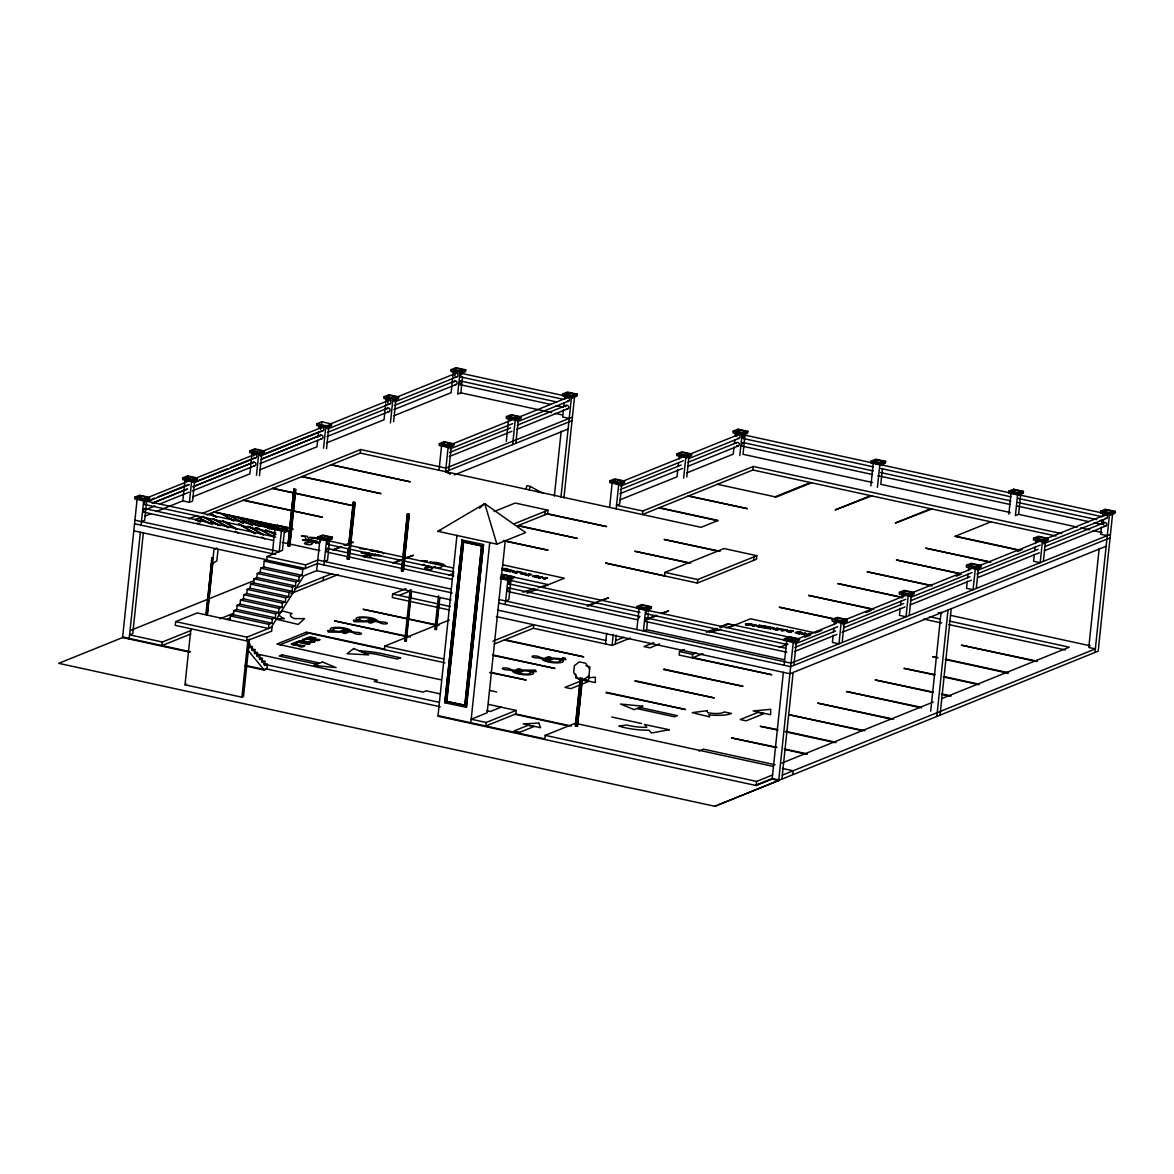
<?xml version="1.0" encoding="UTF-8"?>
<svg xmlns="http://www.w3.org/2000/svg" width="1174" height="1174" viewBox="0 0 1174 1174"><rect width="100%" height="100%" fill="white"/><g stroke="black" fill="none" stroke-linecap="round" stroke-linejoin="round"><path stroke-width="1.5" d="M134.893 497.145L134.716 498.921L144.549 501.063L149.347 499.126L149.524 497.365L139.691 495.223L134.893 497.145L144.74 499.302L149.524 497.365M784.115 665.262L786.712 640.476L793.272 641.914L778.714 780.534L714.834 806.289L58.7 663.339L122.58 637.57L137.153 498.95M129.14 639.008L140.366 532.233M141.1 525.16L143.903 498.612L147.088 497.321L140.528 495.898L137.329 497.189L143.903 498.612M144.549 501.063L144.74 499.302M143.36 532.747L132.765 633.593L129.58 634.87L162.379 642.017L191.215 630.394M146.911 499.097L144.666 520.331L141.482 521.623M162.379 642.017L162.012 645.568L190.848 633.931M182.806 477.833L182.616 479.608L192.463 481.751L197.247 479.814L197.437 478.038L187.591 475.896L182.806 477.833L192.653 479.975L197.437 478.038M182.821 500.872L185.052 479.638L191.626 481.061L189.396 502.296L182.821 500.872L156.333 511.556M187.414 477.671L187.591 475.896M175.645 621.618L175.264 625.36L246.584 640.901L271.649 631.157L272.089 627.033L246.966 637.159L175.645 621.618L197.203 612.931L268.523 628.472L268.963 624.348L271.898 623.159L272.324 619.036L275.259 617.847L275.685 613.723L278.62 612.534L279.045 608.411L281.98 607.237L282.406 603.098L285.341 601.924L285.766 597.786L288.701 596.612L289.127 592.488L292.062 591.3L292.502 587.176L295.422 585.987L295.863 581.864L298.783 580.69L299.223 576.551L302.144 575.377L302.775 569.478L317.406 563.579L452.21 592.943M192.463 481.751L192.653 479.975M194.811 479.784L192.58 501.019L189.396 502.296M249.548 639.023L243.502 696.549L241.903 697.195L185.008 684.794L190.863 629.073M211.775 557.767L212.611 558.032L206.536 614.706L211.775 557.767L213.419 557.709M205.832 614.398L211.834 561.143M206.257 614.222L207.328 614.384L213.932 549.711L216.75 548.009M212.861 563.021L207.328 614.384M218.026 549.623L216.838 560.967L212.787 563.168M229.987 620.077L230.412 615.939L233.347 614.765L271.898 623.159M249.886 450.787L249.695 452.548L259.542 454.705L264.326 452.768L264.517 450.992L254.67 448.85L249.886 450.787L259.718 452.929L264.517 450.992M233.347 614.765L233.773 610.627L236.708 609.453L275.259 617.847M236.708 609.453L237.133 605.329L240.068 604.14L278.62 612.534M240.068 604.14L240.509 600.017L243.429 598.828L281.98 607.237M243.429 598.828L243.869 594.704L246.789 593.53L285.341 601.924M256.46 475.25L258.691 454.015L252.131 452.592L249.901 473.826L192.741 496.866M259.542 454.705L259.718 452.929M246.789 593.53L247.23 589.392L250.15 588.218L288.701 596.612M259.469 475.734L261.89 452.724M250.15 588.218L250.59 584.08L253.511 582.906L292.062 591.3M246.584 640.901L246.966 637.159M253.511 582.906L253.951 578.782L256.871 577.593L295.422 585.987M241.903 697.195L247.949 639.669M249.93 643.66L249.504 647.784L252.425 646.61L251.999 650.734L254.919 649.56L254.479 653.683L257.414 652.509L256.974 656.633L259.909 655.459L259.469 659.583L262.404 658.394L261.963 662.532L264.898 661.344L264.458 665.482L267.393 664.293L266.894 669.019L264.238 670.09L245.278 665.952M256.871 577.593L257.311 573.47L260.232 572.281L298.783 580.69M260.232 572.281L260.672 568.157L263.607 566.969L302.144 575.377M263.607 566.969L264.223 561.069L266.762 560.057L305.313 568.451L305.68 564.914L317.772 560.027L450.801 589.01M266.762 560.057L267.144 556.505L282.42 550.342L284.475 530.883M272.676 527.17L272.5 528.946L282.332 531.088L287.131 529.151L287.322 527.39L277.475 525.233L272.676 527.17L282.523 529.313L287.322 527.39M272.339 553.746L274.936 528.975L281.466 530.399L279.236 551.633L134.922 520.185M277.284 527.009L277.475 525.233M264.238 670.09L247.831 650.029M282.332 531.088L282.523 529.313M287.968 545.969L293.882 489.03L287.923 545.661L288.863 546.159L289.846 546.086L295.789 489.455L293.926 489.338M288.378 543.958L294.146 489.103M288.863 546.159L294.806 489.529M289.582 546.027L295.54 489.397M316.951 423.741L316.775 425.502L326.607 427.644L331.406 425.722L331.582 423.946L321.749 421.804L316.951 423.741L326.798 425.883L331.582 423.946M317.655 440.338L316.98 446.78L259.821 469.82M317.993 437.124L318.433 432.913M318.902 428.495L319.211 425.546L325.77 426.969L323.54 448.204M321.559 423.579L321.749 421.804M326.607 427.644L326.798 425.883M326.548 448.688L328.955 425.678M317.758 536.988L317.567 538.763L327.414 540.906L332.198 538.969L332.389 537.208L322.542 535.065L317.758 536.988L327.605 539.13L332.389 537.208M271.179 627.4L303.831 575.818L316.657 570.652L320.003 538.793L326.577 540.231M323.965 565.002L326.754 538.455L329.953 537.164L323.393 535.74L320.194 537.032L326.754 538.455M323.173 580.572L323.54 577.036M327.414 540.906L327.605 539.13M329.762 538.939L327.531 560.174L324.347 561.466M348.399 548.097L347.284 558.721L348.223 559.22L349.192 559.132L355.15 502.516L353.242 502.09L348.766 544.56M347.328 559.015L348.678 548.155M348.825 544.868L353.506 502.149M348.223 559.22L354.166 502.589M348.942 559.088L354.9 502.457M206.962 514.902L360.271 453.076L360.653 449.539L445.944 468.132L572.413 417.122M384.03 396.695L383.839 398.456L393.686 400.598L398.47 398.676L398.661 396.9L388.814 394.757L384.03 396.695L393.862 398.837L398.661 396.9M385.718 403.797L384.045 419.734L326.886 442.774M385.908 402.036L386.275 398.5L389.563 399.204M388.638 396.533L388.814 394.757M390.428 422.933L392.835 399.923M393.686 400.598L393.862 398.837M393.613 421.642L396.034 398.632M449.304 620.048L384.749 646.082L384.382 649.618L385.189 649.295L306.443 632.14L276.903 644.056L441.233 679.863M405.837 588.688L392.659 594L392.292 597.537L449.554 610.01M407.672 513.874L409.315 514.227L403.372 570.857L402.388 570.931L401.493 570.74L407.407 513.816L403.401 554.568M401.493 570.74L402.843 559.881M402.388 570.931L408.332 514.3M403.108 570.799L409.066 514.168M410.181 589.7L404.663 641.077L406.292 641.004L411.502 591.461M406.292 641.004L405.47 640.755L408.376 614.163M408.625 610.671L410.797 591.153M405.866 641.18L411.252 589.862M439.369 443.655L439.179 445.43L449.011 447.573L453.81 445.636L454 443.875L444.154 441.732L439.369 443.655L449.202 445.797L454 443.875M439.017 470.231L441.615 445.46L448.174 446.898L445.577 471.669L449.862 474.002M451.095 369.649L450.919 371.41L460.751 373.552L465.55 371.63L465.74 369.854L455.894 367.711L451.095 369.649L460.942 371.791L465.74 369.854M443.963 443.493L444.154 441.732M455.703 369.487L455.894 367.711M449.011 447.573L449.202 445.797M448.762 470.378L451.374 445.606M459.914 372.877L457.684 394.112L460.883 392.82L551.619 412.602M460.751 373.552L460.942 371.791M438.518 595.776L434.85 629.44L436.493 629.381L439.839 597.522M436.493 629.381L435.657 629.117L438.944 598.989M460.883 392.82L462.556 376.898M436.068 629.558L439.414 597.698M456.979 535.227L437.961 716.213L756.173 785.538L772.14 779.096L778.714 780.534M444.799 702.786L462.174 539.864L444.799 702.786L466.386 707.32L483.497 544.516L461.91 539.981M446.546 701.436L463.569 541.889L481.766 545.866L465.007 705.295L446.546 701.436L465.007 705.295M446.81 701.333L463.569 541.889M464.743 705.398L481.501 545.969L463.29 542.006M470.759 723.36L489.778 542.373M506.434 416.609L506.243 418.384L516.09 420.527L520.889 418.59L521.065 416.829L511.233 414.671L506.434 416.609L516.281 418.751L521.065 416.829M506.273 441.424L508.694 418.414L511.967 419.133M511.042 416.447L511.233 414.671M512.642 444.623L515.254 419.852M516.09 420.527L516.281 418.751M501.181 575.627L503.837 574.556L513.684 576.698L513.493 578.474L508.709 580.411L500.506 578.621L500.682 576.845L504.673 575.245L511.248 576.669L508.048 577.96L501.489 576.522L505.202 541.141M515.738 713.953L516.105 710.417L486.168 722.48L485.787 726.031L515.738 713.953L571.21 726.031M505.627 600.956L508.826 599.679L511.057 578.444L507.858 579.721L501.298 578.298L487.166 712.779L471.2 719.222L486.168 722.48M515.841 443.332L518.438 418.56M503.646 576.331L503.837 574.556M505.26 604.507L507.858 579.721M508.709 580.411L508.885 578.635L513.684 576.698M544.707 514.887L545.074 511.35M494.342 643.998L533.348 628.266L533.73 624.729L492.948 641.165M518.306 525.541L577.359 538.411L517.778 525.747L547.583 513.728L547.964 510.191L515.151 503.044L494.078 511.541M562.639 393.95L562.463 395.711L572.296 397.854L577.094 395.932L577.27 394.156L567.438 392.013L562.639 393.95L572.486 396.093L577.27 394.156M554.363 496.03L561.172 431.21M563.403 409.902L562.669 416.99L569.229 418.414M563.784 406.365L564.151 402.829M564.518 399.292L564.899 395.755M560.923 497.453L571.459 397.179L566.543 396.108M572.296 397.854L572.486 396.093M563.916 497.967L574.644 395.887M575.157 723.272L545.22 735.35L544.839 738.886L438.019 715.612M575.7 674.067L575.7 677.912L588.482 680.26L589.876 666.949L586.002 665.673M580.323 678.176L575.304 725.943L577.226 726.075M582.509 678.352L577.491 726.134L575.568 726.002L580.602 677.941M576.214 722.23L576.962 715.157M577.52 709.844L578.268 702.771M578.635 699.234L579.384 692.161M579.941 686.849L580.499 681.536M576.287 725.87L577.212 717.021M577.96 709.947L579.633 694.025M580.382 686.937L580.748 683.4M576.507 726.207L581.526 678.425M582.201 678.293L577.226 726.368L581.966 678.528M609.952 480.826L609.776 482.602L619.608 484.745L624.407 482.808L624.583 481.032L614.75 478.889L609.952 480.826L619.799 482.969L624.583 481.032M609.599 507.403L612.212 482.631M616.159 508.841L618.771 484.055L613.855 482.984M619.608 484.745L619.799 482.969M621.971 482.778L619.725 504.013L616.541 505.29L642.78 511.013L753.282 466.46L1061.663 533.642M605.535 643.998L606.65 633.256M533.348 628.266L612.094 645.421L613.239 634.474M615.279 644.13L616.218 635.193M642.78 511.013L642.413 514.55L752.916 469.996L1056.013 536.034M636.836 606.518L636.646 608.279L646.492 610.421L651.277 608.499L651.467 606.723L641.62 604.581L636.836 606.518L646.669 608.66L651.467 606.723M636.851 629.558L639.082 608.323M646.492 610.421L646.669 608.66M640.725 608.675L645.641 609.746L643.411 630.981L646.61 629.69L647.373 622.44M647.755 618.801L648.327 613.356M648.518 611.537L648.84 608.455M677.031 453.78L676.84 455.556L686.687 457.699L691.471 455.761L691.662 453.986L681.815 451.843L677.031 453.78L686.878 455.923L691.662 453.986M664.939 572.384L664.557 575.92L605.52 563.05L697.371 583.067L756.452 559.235L756.834 555.698L724.02 548.552L664.939 572.384L697.738 579.53L756.834 555.698M677.794 469.747L677.046 476.82L619.901 499.86M678.161 466.195L678.543 462.659M678.91 459.122L679.276 455.585L685.836 457.009L683.606 478.244M686.687 457.699L686.878 455.923M686.805 476.967L689.035 455.732M684.545 649.486L679.497 651.526L679.13 655.063L771.788 674.757L693.042 657.601M697.371 583.067L697.738 579.53M696.006 653.023L692.616 654.388L692.249 657.924L702.903 653.625M733.236 431.107L733.046 432.883L742.893 435.026L747.677 433.103L747.867 431.328L738.02 429.185L733.236 431.107L743.083 433.265L747.867 431.328M733.999 447.074L733.251 454.147L686.863 472.858M734.366 443.537L734.748 440.001M735.115 436.464L735.482 432.913L742.056 434.351L739.811 455.585M737.844 430.946L738.02 429.185M742.893 435.026L743.083 433.265M745.241 433.059L743.01 454.294L872.458 482.499M714.834 806.289L1098.174 651.144L1112.673 513.111M752.916 469.996L753.282 466.46M753.576 560.409L753.943 556.858M756.173 785.538L756.614 781.414L772.58 774.972M784.467 638.671L784.276 640.446L794.123 642.589L798.907 640.666L799.098 638.891L789.251 636.748L784.467 638.671L794.299 640.828L799.098 638.891M772.14 779.096L783.366 672.335M789.06 638.509L789.251 636.748M794.123 642.589L794.299 640.828M781.957 778.656L793.125 672.482M793.873 665.394L796.28 642.398M792.744 774.312L793.11 770.76L782.383 768.427M832.366 619.358L832.19 621.134L842.022 623.277L846.821 621.339L847.012 619.564L837.165 617.421L832.366 619.358L842.213 621.501L847.012 619.564M833.144 635.325L832.395 642.398L838.955 643.822L841.186 622.587M833.511 631.788L833.878 628.237M834.259 624.7L834.626 621.163M842.022 623.277L842.213 621.501M842.154 642.545L844.385 621.31M845.368 619.212L845.177 620.987L846.821 621.339M871.02 461.133L870.844 462.908L880.676 465.051L885.475 463.114L885.651 461.353L875.819 459.21L871.02 461.133L880.867 463.275L885.651 461.353M870.859 485.948L873.28 462.938M877.418 487.371L879.84 464.376M880.676 465.051L880.867 463.275M882.466 468.397L880.794 484.319L1010.256 512.524M899.445 592.312L899.255 594.088L909.102 596.231L913.886 594.293L914.076 592.518L904.229 590.375L899.445 592.312L909.292 594.455L914.076 592.518M900.209 608.279L899.46 615.352L906.034 616.776L908.265 595.541L903.334 594.47M900.575 604.727L900.957 601.191M901.324 597.654L901.705 594.117M909.102 596.231L909.292 594.455M909.219 615.499L911.45 594.264M930.689 711.151L941.093 612.182M936.867 716.184L948.034 610.01M940.066 714.893L951.219 608.719M966.525 565.266L966.334 567.027L976.181 569.185L980.965 567.247L981.156 565.472L971.309 563.329L966.525 565.266L976.357 567.409L981.156 565.472M967.288 581.233L966.54 588.306L973.099 589.73L975.521 566.734L978.72 565.442L972.145 564.004L968.961 565.296L975.521 566.734M967.655 577.681L968.022 574.145M968.403 570.608L968.77 567.071M976.181 569.185L976.357 567.409M976.298 588.453L978.529 567.203M1008.804 491.158L1008.627 492.919L1018.46 495.076L1023.258 493.139L1023.449 491.363L1013.602 489.22L1008.804 491.158L1018.65 493.3L1023.449 491.363M1008.833 514.197L1011.063 492.963L1017.623 494.386M1013.411 490.996L1013.602 489.22M1017.814 492.625L1011.254 491.187L1014.439 489.91L1020.998 491.334L1017.814 492.625L1015.393 515.621L1018.592 514.344L1077.233 527.111M1018.46 495.076L1018.65 493.3M1018.592 514.344L1020.822 493.109M1033.59 538.22L1033.414 539.981L1043.246 542.124L1048.044 540.201L1048.221 538.426L1038.388 536.283L1033.59 538.22L1043.437 540.363L1048.221 538.426M1034.353 554.172L1033.619 561.26L1040.179 562.684L1042.6 539.688L1045.785 538.396L1039.225 536.958L1036.026 538.25L1042.6 539.688M1034.734 550.635L1035.101 547.099M1035.468 543.562L1035.85 540.025L1042.409 541.449M1043.246 542.124L1043.437 540.363M1043.363 561.392L1045.608 540.157M1100.669 511.174L1100.478 512.935L1110.325 515.078L1115.109 513.155L1115.3 511.38L1105.453 509.237L1100.669 511.174L1110.516 513.317L1115.3 511.38M1099.187 548.434L1088.782 647.461L1095.342 648.899L782.339 775.119M1101.432 527.126L1100.684 534.214L1107.243 535.638M1101.799 523.589L1102.181 520.053M1102.547 516.516L1102.914 512.979L1109.474 514.403M1094.975 652.436L1109.665 512.642L1112.864 511.35L1106.304 509.912L1103.105 511.204L1109.665 512.642M1110.325 515.078L1110.516 513.317M521.212 572.897L522.298 572.501L516.883 571.312M525.952 489.176L526.891 485.654L530.178 486.374L542.902 493.285M529.225 489.896L530.178 486.374M479.55 508.21L484.73 503.617L525.644 532.57L496.896 544.164L437.843 531.294L484.73 503.617L496.896 544.164M193.681 486.638L253.643 462.204A1.834 1.614 68 0 1 255.947 464.038A1.834 1.614 68 0 1 253.687 465.535M583.889 679.57L588.834 675.754M745.446 623.878L749.716 623.643L751.609 624.612L745.475 624.773L752.05 625.228A3.889 0.939 6 0 0 752.681 624.979L752.827 624.685A3.683 0.895 6 0 0 752.108 624.142L745.622 623.849M752.226 625.815L754.677 626.226M758.991 625.155L761.427 625.566M759.813 627.136L758.697 626.711L761.134 625.566M761.941 625.654L768.442 626.74L769.674 627.885L764.025 627.855L768.574 627.797L764.876 626.197M762.939 627.664L757.905 626.828L755.131 624.964L754.427 626.182M767.679 628.472L770.672 628.971M769.63 627.004L776.792 629.029M772.756 627.474L775.016 628.75L772.844 629.147L777.775 630.13M776.718 628.149L779.668 628.692M790.205 630.467L793.272 630.937M791.261 632.448L786.404 631.274L790.337 631.304L787.681 631.304L789.412 632.008L790.484 630.511M801.93 634.209L804.381 634.62M808.695 633.534L811.131 633.945M149.436 496.896L188.383 481.179M195.163 478.449L254.45 454.543M262.829 451.168L321.515 427.497M329.909 424.108L388.594 400.451M396.827 397.12L455.659 373.405M149.48 500.212L154.572 498.172M157.947 496.807L188.442 484.51M193.519 482.455L227.404 468.793M230.779 467.428L252.806 458.55M262.888 454.485L319.9 431.504M148.643 501.078L189.293 484.686M194.37 482.646L255.345 458.051A1.834 1.614 68 0 0 256.754 456.304A1.834 1.614 68 0 0 255.14 454.455A1.834 1.614 68 0 0 253.467 455.894M260.379 456.026L322.424 431.005A1.834 1.614 68 0 0 323.804 429.097A1.834 1.614 68 0 0 321.925 427.409A1.834 1.614 68 0 0 320.546 429.317M327.869 428.892L389.915 403.871M394.787 401.904L456.979 376.825M152.018 503.191L187.576 488.854M192.668 486.799L253.643 462.204M261.875 458.887L320.707 435.158A1.834 1.614 68 0 1 323.026 436.992A1.834 1.614 68 0 1 320.766 438.489M327.414 432.458L387.787 408.112M394.347 405.47L454.866 381.066M153.031 503.03L186.915 489.367M261.2 459.401L320.707 435.158L320.047 435.686A1.834 1.614 68 0 0 319.842 436.068M146.559 509.34L155.027 505.935M160.104 503.881L188.897 492.273M192.287 490.908L254.963 465.638M259.836 463.671L322.028 438.592M327.062 436.552L389.108 411.546M393.98 409.579L456.172 384.485M144.74 516.237L151.358 513.566M393.965 415.728L451.124 392.688L453.355 371.454L456.627 372.158M188.75 518.864L197.173 515.459M202.236 513.42L360.653 449.539M203.234 516.413L195.251 519.627L200.006 521.902M452.195 444.08L511.394 420.204M518.16 417.489L567.203 397.707M450.126 448.864L512.715 423.638M517.778 421.583L568.524 401.126M449.701 452.43L510.587 427.879M517.352 425.149L566.396 405.368M449.319 456.539L511.908 431.298M516.986 429.258L567.717 408.787M284.416 532.57L293.148 529.048L214.416 511.893M445.577 471.669L572.046 420.659M454.426 474.868L568.113 429.038M131.253 630.115L254.171 580.558M332.565 549.843L340.753 546.541M344.026 545.22L353.301 542.153L345.112 545.455M333.651 550.078L341.839 546.776M375.475 553.923L369.927 556.285A3.801 0.925 6 0 1 367.066 557.445M220.066 618.757L233.626 613.283M294.703 588.658L331.963 573.646M437.843 531.294L441.233 529.929M226.479 619.564L229.869 618.199M290.947 593.574L338.317 574.468M392.703 562.948L400.892 559.646M404.164 558.325L413.439 555.258L393.804 563.182M513.669 524.015L547.964 510.191M622.792 481.252L681.991 457.376M690.444 453.971L737.8 434.879M423.887 564.371L422.669 564.855L431.24 566.734L428.084 567.526A3.801 0.925 6 0 0 424.694 568.333A3.801 0.925 6 0 0 429.904 569.478A3.801 0.925 6 0 0 431.489 568.275L435.598 566.47M620.723 486.036L683.297 460.795M688.375 458.755L739.121 438.298M483.497 544.516L466.386 707.32M620.298 489.602L681.184 465.051M687.949 462.321L736.993 442.539M619.916 493.711L682.505 468.47M687.568 466.43L738.314 445.959M399.219 595.423L410.827 590.742M280.19 644.775L308.923 633.182M185.008 684.794L186.593 684.149M503.118 568.377L501.782 568.363M503.294 570.256L506.038 569.008M506.258 569.052L508.885 570.623L504.35 570.432L506.566 570.96M507.535 571.18L510.206 571.753M510.499 569.977L516.355 572.09M266.953 668.432L264.311 669.488L245.337 665.365M513.17 570.564L514.726 571.767L512.29 572.002L516.589 573.103M500.506 578.621L501.298 578.298M528.975 573.954L531.661 574.541M528.608 575.774L524.514 574.512L528.447 574.732M538.191 577.799L540.289 578.312M545.455 577.549L547.627 578.019M527.111 593.237L536.929 589.289M541.83 587.308L564.356 578.224L502.736 564.797M775.031 496.822L810.471 482.529M811.572 482.778L776.131 497.072L717.475 484.29M587.792 605.446L608.528 597.771L601.983 600.413M587.249 606.342L597.067 602.394M870.624 495.633L835.184 509.927L871.71 495.883M647.945 618.551L656.119 615.249M661.035 613.268L668.666 610.876L662.121 613.518M647.402 619.446L657.22 615.499M930.762 508.738L895.322 523.032L931.863 508.988M562.595 657.968L565.266 658.159L565.956 659.685L553.805 658.834L549.887 660.404L537.927 657.88A3.801 0.925 6 0 1 532.365 656.941A3.801 0.925 6 0 1 534.904 655.914A3.801 0.925 6 0 1 539.585 657.205L544.134 658.423L548.302 656.75L550.797 657.293L546.629 658.966L548.654 659.406L552.044 658.042L562.977 658.819L562.83 657.983M615.66 640.593L624.069 637.203M612.094 645.421L630.438 638.025M653.727 642.648L643.998 646.581L649.882 647.857L659.612 643.939M501.137 707.144L490.365 711.503L486.902 710.74M706.454 632.316L716.272 628.354M719.545 627.033L727.719 623.732L799.655 639.404M709.184 631.891L717.358 628.589M720.631 627.283L728.819 623.981M729.641 627.209L750.524 618.786L815.622 632.977M990.915 521.843L954.932 536.357L1018.284 550.151M797.322 639.096L836.446 623.306M844.957 619.887L904.494 595.878M913.005 592.444L970.839 569.126M979.351 565.692L1038.887 541.684M1047.399 538.25L1105.233 514.931M779.316 647.505L787.813 644.071M804.821 637.218L809.928 635.163M816.737 632.419L821.829 630.35M866.06 612.52L871.167 610.465M956.208 576.17L961.315 574.115L896.378 559.969L960.259 573.558M1017.447 551.472L1022.539 549.417M795.238 643.88L837.766 626.74M842.873 624.671L905.814 599.298M910.921 597.243L972.16 572.545M977.267 570.491L1040.208 545.103M1043.613 543.738L1106.554 518.35M794.813 647.446L835.639 630.981M844.15 627.547L903.686 603.539M910.496 600.794L970.032 576.786M976.841 574.042L1038.08 549.344M1044.889 546.6L1104.426 522.591M794.431 651.555L836.959 634.4M842.066 632.346L905.007 606.958M910.114 604.904L971.353 580.205M978.162 577.461L1039.401 552.778M1044.508 550.709L1105.747 526.025M1110.443 534.346L791.041 663.149L499.067 599.532M1110.076 537.897L790.674 666.685L498.701 603.069M1106.128 546.262L789.926 673.759L498.011 610.157M698.912 751.008L703.505 749.159L775.089 764.758M781.928 763.056L933.257 702.023M941.753 698.603L1069.279 647.182L949.223 621.031M756.232 784.951L772.213 778.509L778.773 779.947M501.797 569.728C504.673 567.644 508.283 568.333 509.942 570.755M448.6 575.128L453.722 573.631M522.782 592.166L534.728 588.658M538.147 587.66L548.39 584.667L501.049 574.35M710.652 632.228L720.895 629.22M726.016 627.723L734.557 625.228M581.365 678.455L577.872 678.777L595.365 682.593L595.335 677.163L588.35 677.809M276.051 618.742L284.431 618.698A27.266 6.589 6 0 1 279.368 613.195M306.209 638.949L302.569 639.346L302.188 640.446A6.384 1.541 6 0 0 304.521 641.488C308.63 643.572 322.322 642.061 310.039 639.302A6.384 1.541 6 0 0 306.282 638.935M509.898 570.769L506.508 570.902M360.022 548.625L366.009 549.05M427.571 561.025L421.569 560.614L425.208 561.524M779.404 628.648L777.511 630.086M792.949 630.937L791.056 632.36M752.475 625.859L755.205 624.48L758.404 626.52L759.182 625.228M802.18 634.239L804.909 632.874L808.108 634.899L808.886 633.622M764.641 626.153L762.733 627.591M772.375 627.459L770.467 628.897M760.238 627.165L762.131 625.727M810.838 633.945L808.402 635.105L809.576 635.486M767.972 628.472L769.865 627.033M519.246 571.885L516.355 573.044M531.338 574.526L528.461 575.686M538.411 577.857L542.094 576.786L543.929 578.709L545.587 577.623M809.517 635.53L804.836 633.358L804.131 634.576M547.333 578.004L544.09 578.899L545.015 579.296L541.684 577.197L540.157 578.224M512.95 570.52L510.059 571.679M776.704 629.088L773.886 629.103L775.867 629.719L776.939 628.237M507.828 571.195L510.719 570.021M1019.971 492.42L1023.258 493.139M874.909 463.304L878.196 464.009M461.587 373.391L564.797 395.873M743.729 434.864L872.355 462.894M881.278 464.831L1009.904 492.86M1018.841 494.797L1101.021 512.715M460.81 376.971L562.243 399.072M742.951 438.445L873.368 466.856M880.515 468.411L1010.917 496.837M1018.063 498.392L1102.034 516.677M460.78 381.051L556.872 401.992M742.922 442.525L873.324 470.95M880.471 472.506L1010.887 500.916M1018.034 502.472L1096.648 519.598M1100.214 520.375L1103.78 521.153M460.017 384.646L550.753 404.414M556.094 405.573L563.212 407.129M742.144 446.12L872.561 474.531M877.917 475.69L1010.124 504.497M1017.256 506.053L1088.724 521.623M1094.08 522.797L1101.227 524.352M555.185 413.365L562.302 414.921M1080.784 527.889L1089.663 529.826M1093.214 530.604L1102.107 532.541M955.475 536.136L1018.812 549.946M688.331 495.795L747.383 508.665L688.184 496.088M989.535 561.744L925.655 548.155L990.753 562.346M972.057 567.79L975.33 568.495M322.424 431.005L321.573 430.829A1.834 1.614 68 0 1 321.192 430.564M659.054 507.594L718.106 520.464L701.069 527.331L360.271 453.076M658.908 507.902L717.563 520.684M930.982 585.356L867.102 571.767L932.2 585.958M331.523 464.669L410.269 481.824L330.995 464.889M547.583 513.728L606.635 526.598L547.055 513.948M720.073 551.31L664.073 539.438L717.754 551.134M901.705 597.17L837.825 583.581L902.923 597.771M255.345 458.051L254.494 457.875A1.834 1.614 68 0 1 254.127 457.611M938.261 612.681L941.841 613.459M950.779 615.411L1090.191 645.788M302.246 476.483L380.992 493.638L301.718 476.688M690.796 563.124L634.796 551.252L688.478 562.948M929.514 616.732L940.271 619.08M923.777 619.094L941.695 622.998M948.856 624.568L1065.317 649.941M872.414 608.968L808.548 595.394L873.647 609.57M272.97 488.281L351.716 505.436L272.441 488.501M503.338 540.466L548.082 550.21L504.6 541.067M1037.376 661.211L961.418 645.157L1036.583 661.534M836.108 619.241L779.272 607.193L835.565 619.461M836.27 621.516L839.542 622.235M243.693 500.095L322.424 517.25L243.165 500.3M937.057 657.205L932.67 656.75L938.041 657.924M945.995 659.157L1008.627 672.805M945.202 659.48L1007.835 673.128M523.633 573.426L520.992 573.719C532.57 571.356 520.654 576.933 519.744 571.987M213.888 512.113L279.5 526.407M282.773 527.126L292.62 529.269M500.682 576.845L508.885 578.635M140.425 499.669L143.712 500.388M145.385 500.902L273.058 528.711M328.25 540.744L452.915 567.908M509.531 580.235L638.994 608.44M647.314 610.26L784.819 640.212M935.15 674.639L903.936 668.344L934.343 674.962M944.101 676.591L978.089 684.002M943.294 676.914L979.087 684.721M364.923 552.352L371.879 553.864L361.108 552.881L369.678 554.744L366.537 555.551A3.801 0.925 6 0 0 363.089 555.962A3.801 0.925 6 0 0 365.143 557.166M144.607 504.482L275.831 533.069M327.473 544.325L453.927 571.87M508.768 583.83L639.991 612.417M646.551 613.841L787.622 644.585M144.578 508.562L275.802 537.164M327.443 548.405L453.898 575.964M508.724 587.91L639.947 616.497M646.522 617.935L785.802 648.268M143.8 512.158L273.307 540.422M282.259 542.373L319.9 550.577M328.867 552.528L452.357 579.442M508.841 591.74L637.599 619.799M645.744 621.516L786.815 652.245M646.61 629.69L784.1 659.656M933.242 692.088L875.188 679.937L932.449 692.411M942.194 694.039L951.145 695.977M941.387 694.362L950.338 696.299M134.54 523.736L275.597 554.466M267.144 556.505L305.68 564.914M133.807 530.809L267.378 559.91M316.657 570.652L451.036 599.929M679.497 651.526L692.616 654.388M264.223 561.069L302.775 569.478M920.607 707.188L846.439 691.515L921.59 707.893M392.659 594L450.273 606.547M496.323 616.585L605.901 640.461M260.672 568.157L299.223 576.551M257.311 573.47L295.863 581.864M253.951 578.782L292.502 587.176M893.649 719.163L817.691 703.109L891.051 719.104M250.59 584.08L289.127 592.488M439.091 625.331L363.148 609.291L436.508 625.272M505.011 639.698L583.742 656.853L504.204 640.021M247.23 589.392L285.766 597.786M243.869 594.704L282.406 603.098M864.9 730.756L788.943 714.702L862.318 730.698M410.357 636.924L334.399 620.87L407.76 636.866M492.361 654.798L554.994 668.446L493.359 655.518M240.509 600.017L279.045 608.411M237.133 605.329L275.685 613.723M233.773 610.627L272.324 619.036M777.1 729.48L760.194 726.295L778.098 730.199M786.052 731.431L836.152 742.35M785.245 731.754L835.36 742.672M384.749 646.082L443.523 658.893M490.468 672.232L526.245 680.039L489.661 672.555M230.412 615.939L268.963 624.348M305.651 632.463L444.931 662.811M776.983 747.31L731.461 737.888L776.19 747.633M784.144 748.88L807.404 753.943M785.142 749.584L806.611 754.266M489.543 690.385L496.705 691.956M611.771 717.021L641.532 723.507M248.976 645.861L252.425 646.61M251.471 648.811L254.919 649.56M253.966 651.746L257.414 652.509M256.226 653.786L377.353 680.186L374.168 681.463L422.992 692.102L426.191 690.826L440.47 693.937M488.648 704.429L516.105 710.417M576.948 723.668L773.431 766.475M256.46 654.696L259.909 655.459M258.955 657.645L262.404 658.394M514.931 714.276L568.612 725.972M261.45 660.595L264.898 661.344M263.945 663.545L267.393 664.293M263.871 664.132L438.856 702.257M122.639 636.983L190.379 651.746M122.58 637.57L189.645 652.186M266.894 669.019L440.221 706.777M545.22 735.35L756.614 781.414M516.208 572.149L513.302 572.09L514.946 572.663L517.044 571.4M276.081 619.168L298.211 624.436L304.55 618.581L294.498 618.639A19.635 4.755 6 0 1 291.959 613.547L283.095 611.096A27.266 6.589 6 0 0 279.911 612.608M528.329 574.776L525.629 574.893L529.136 574.042M268.567 524.03L275.259 526.304M285.326 529.723L288.672 530.853M267.467 523.795L276.081 526.818M284.695 529.856L288.144 531.074M260.907 522.357L273.733 527.698M259.821 522.122L272.94 527.698M197.085 523.09L200.446 524.558M253.246 520.698L271.355 529.21M252.161 520.449L269.594 528.784M195.779 519.407L200.637 521.755M245.601 519.025L259.953 526.378M269.521 531.279L275.905 534.552M244.5 518.791L259.116 526.348M265.603 529.709L275.332 534.742M198.978 518.13L208.723 523.164M199.507 517.91L212.098 524.485M536.445 490.849L539.614 492.566M447.206 472.021L450.39 473.753M237.94 517.352L250.4 524.147M256.636 527.537L273.762 536.87L255.829 527.537M236.855 517.118L252.674 525.805M202.706 516.619L218.525 525.306M204.775 517.264L220.169 525.761M230.295 515.694L243.003 522.944M249.372 526.583L263.68 534.742M229.194 515.445L243.15 523.457M247.802 526.128L263.314 535.021M212.641 518.673L228.138 527.581M213.257 518.526L228.974 527.61M235.27 531.235L238.41 533.055M222.634 514.021L233.553 520.478M239.79 524.176L255.389 533.407M261.641 537.105L264.752 538.954M221.534 513.786L233.743 521.036M238.322 523.765L255.11 533.744M210.161 513.61L216.265 517.25M222.37 520.874L236.091 529.034M210.689 513.405L216.867 517.088M223.045 520.786L236.957 529.092M589.539 668.989L585.606 663.222L579.325 661.857L574.38 665.687L573.675 672.453L577.608 678.205M453.986 381.976A1.834 1.614 68 0 1 455.982 381.095A1.834 1.614 68 0 1 457.141 383.296A1.834 1.614 68 0 1 455.336 384.544M454.69 375.225A1.834 1.614 68 0 1 456.657 373.376A1.834 1.614 68 0 1 457.728 376.179A1.834 1.614 68 0 1 455.028 376.106M386.906 409.022A1.834 1.614 68 0 1 389.049 408.214A1.834 1.614 68 0 1 389.988 410.636A1.834 1.614 68 0 1 387.846 411.443M387.625 402.271A1.834 1.614 68 0 1 389.577 400.422A1.834 1.614 68 0 1 390.663 403.225A1.834 1.614 68 0 1 387.963 403.152M252.762 463.114A1.834 1.614 68 0 1 252.968 462.732M508.577 591.065A1.834 0.734 -77.7 0 1 507.535 590.742A1.834 0.734 -77.7 0 1 508.239 588.145A1.834 0.734 -77.7 0 1 509.164 588.937M509.575 583.052A1.834 0.734 -77.7 0 1 508.357 583.199A1.834 0.734 -77.7 0 1 509.12 580.411A1.834 0.734 -77.7 0 1 509.942 581.717M145.018 504.321A1.834 0.734 -77.7 0 1 144.182 503.455A1.834 0.734 -77.7 0 1 144.974 501.063A1.834 0.734 -77.7 0 1 145.811 501.929M144.622 511.38A1.834 0.734 -77.7 0 1 143.463 511.747A1.834 0.734 -77.7 0 1 143.888 509.09A1.834 0.734 -77.7 0 1 144.974 509.193M461.631 376.208A1.834 0.734 -77.7 0 1 460.472 376.561A1.834 0.734 -77.7 0 1 460.898 373.919A1.834 0.734 -77.7 0 1 461.984 374.022M460.824 383.869A1.834 0.734 -77.7 0 1 459.636 384.133A1.834 0.734 -77.7 0 1 460.223 381.389A1.834 0.734 -77.7 0 1 461.221 382.078M327.487 551.222A1.834 0.734 -77.7 0 1 326.357 551.677A1.834 0.734 -77.7 0 1 326.621 549.183A1.834 0.734 -77.7 0 1 327.751 548.728M328.104 543.9A1.834 0.734 -77.7 0 1 327.062 543.577A1.834 0.734 -77.7 0 1 327.766 540.979A1.834 0.734 -77.7 0 1 328.676 541.757M638.847 618.14A1.834 0.734 -77.7 0 1 639.331 616.922M647.168 613.43A1.834 0.734 -77.7 0 1 646.155 613.21A1.834 0.734 -77.7 0 1 646.698 610.685A1.834 0.734 -77.7 0 1 647.725 610.891M646.727 620.327A1.834 0.734 -77.7 0 1 645.436 621.193A1.834 0.734 -77.7 0 1 645.891 618.346A1.834 0.734 -77.7 0 1 646.947 618.947M1102.621 524.118A1.834 0.734 -77.7 0 1 1102.973 521.931M1104.352 515.841A1.834 1.614 68 0 1 1106.495 515.019A1.834 1.614 68 0 1 1107.434 517.441A1.834 1.614 68 0 1 1105.292 518.262M1103.457 524.426A1.834 1.614 68 0 1 1105.277 522.533A1.834 1.614 68 0 1 1106.627 525.116A1.834 1.614 68 0 1 1104.103 525.659M565.413 406.732A1.834 1.614 68 0 1 567.394 405.353A1.834 1.614 68 0 1 568.642 407.745A1.834 1.614 68 0 1 566.455 408.699M566.323 398.617A1.834 1.614 68 0 1 568.465 397.795A1.834 1.614 68 0 1 569.405 400.217A1.834 1.614 68 0 1 567.262 401.038M736.333 443.053A1.834 1.614 68 0 1 738.637 442.892A1.834 1.614 68 0 1 738.974 445.445A1.834 1.614 68 0 1 736.67 445.606M736.817 436.229A1.834 1.614 68 0 1 738.784 434.85A1.834 1.614 68 0 1 740.046 437.242A1.834 1.614 68 0 1 737.859 438.196M743.773 437.682A1.834 0.734 -77.7 0 1 742.555 437.814A1.834 0.734 -77.7 0 1 743.303 435.026A1.834 0.734 -77.7 0 1 744.14 436.332M742.775 445.694A1.834 0.734 -77.7 0 1 741.748 445.489A1.834 0.734 -77.7 0 1 742.291 442.95A1.834 0.734 -77.7 0 1 743.318 443.156M441.086 567.6A10.522 2.539 6 0 1 437.403 567.673M445.063 566.264A10.522 2.539 6 0 0 440.588 563.417A10.522 2.539 6 0 0 429.772 562.199L432.487 562.933A7.675 1.849 6 0 1 440.646 564.371A7.675 1.849 6 0 1 441.321 566.514M381.036 555.419A10.522 2.539 6 0 1 373.816 555.581L376.516 554.964A7.675 1.849 6 0 0 378.894 554.759M370.118 550.21A10.522 2.539 6 0 1 383.546 553.79M370.94 550.958A7.675 1.849 6 0 1 373.919 551.193M375.401 551.413A7.675 1.849 6 0 1 379.085 552.396M319.167 542.902A10.522 2.539 6 0 1 315.19 542.77L317.905 542.153A7.675 1.849 6 0 0 320.267 541.948M321.236 538.866A10.522 2.539 6 0 0 309.584 537.413L312.313 538.147A7.675 1.849 6 0 1 321.28 539.967M304.624 645.744C303.127 648.327 294.747 645.333 301.351 646.434A3.992 0.969 6 0 0 303.714 645.949L293.779 645.216L291.211 644.071L293.368 643.044L297.404 643.924L292.165 644.306L304.624 645.744M802.532 633.035L802.047 633.564A3.595 0.866 6 0 1 800.433 633.799C792.993 634.165 799.23 629.866 802.532 633.035M315.586 637.952L313.854 638.803L320.12 639.669L317.699 640.652L306.032 638.113L310.479 636.792L315.586 637.952M785.905 629.822L779.976 628.736L781.62 630.864L787.475 629.954L785.905 629.822M354.02 632.815L353.976 633.035A3.801 0.925 6 0 0 358.657 634.327A3.801 0.925 6 0 0 361.196 633.3A3.801 0.925 6 0 0 355.619 632.36L343.659 629.822L339.741 631.407L327.605 630.555L328.294 632.082L341.517 632.199L344.907 630.834L346.932 631.274L342.764 632.947L345.244 633.49L349.426 631.817L354.02 632.815M379.818 622.411L379.774 622.631A3.801 0.925 6 0 0 384.456 623.922A3.801 0.925 6 0 0 386.994 622.895A3.801 0.925 6 0 0 381.418 621.956L369.472 619.417L365.554 621.002L353.403 620.151L354.093 621.677L367.315 621.794L370.705 620.43L372.73 620.87L368.563 622.543L371.057 623.086L375.225 621.413L379.818 622.411M509.868 669.195L514.417 670.413L518.585 668.725L521.08 669.268L516.912 670.956L518.937 671.396L522.313 670.031L535.535 670.134L536.239 671.675L524.088 670.809L520.17 672.394L508.21 669.855A3.801 0.925 6 0 1 502.648 668.916A3.801 0.925 6 0 1 505.187 667.903A3.801 0.925 6 0 1 509.868 669.195M801.416 632.845L799.333 633.652L795.737 632.977A3.595 0.866 6 0 1 795.297 632.419L798.584 631.861L801.416 632.845M538.646 576.449C533.128 579.266 533.113 573.66 538.646 576.449M314.485 641.532C300.324 644.027 299.986 635.002 314.485 641.532M539.57 576.816L538.734 577.256A3.434 0.836 6 0 1 536.944 577.388L532.776 576.434A3.434 0.836 6 0 1 532.702 575.92L536.401 575.598L539.57 576.816M314.456 638.26L308.513 637.643L314.456 638.26M353.726 648.518L347.064 653.727L368.607 654.887L353.726 648.518M307.632 644.438L309.951 643.763L298.225 641.708L302.232 641.342L299.429 640.769L294.806 642.633C300.368 643.822 294.645 643.044 297.433 642.031L307.632 644.438M188.442 476.585L185.243 477.862L191.802 479.3L195.001 478.009L188.442 476.585M255.506 449.525L252.322 450.816L258.882 452.254L262.081 450.963L255.506 449.525M389.665 395.433L386.466 396.724L393.026 398.162L396.225 396.871L389.665 395.433M456.73 368.387L453.546 369.678L460.105 371.101L463.29 369.825L456.73 368.387M444.99 442.407L441.806 443.699L448.365 445.122L451.55 443.831L444.99 442.407M512.069 415.361L508.87 416.653L515.43 418.076L518.629 416.785L512.069 415.361M568.275 392.688L565.076 393.98L571.65 395.403L574.834 394.126L568.275 392.688M278.311 525.923L275.127 527.214L281.643 528.623L284.842 527.346L278.311 525.923M303.699 539.585L302.496 540.069L311.066 541.933L307.911 542.74A3.801 0.925 6 0 0 304.521 543.547A3.801 0.925 6 0 0 309.716 544.677A3.801 0.925 6 0 0 311.315 543.474L316.848 541.111L308.806 539.35L307.397 536.239L301.395 535.814L305.035 536.738L306.297 539.541L313.253 541.053L303.699 539.585M615.587 479.579L612.388 480.856L618.962 482.294L622.147 481.002L615.587 479.579M682.666 452.533L679.467 453.81L686.027 455.248L689.226 453.956L682.666 452.533M738.872 429.86L735.672 431.151L742.232 432.575L745.431 431.298L738.872 429.86M282.053 654.857L279.207 656.017L315.835 664L318.697 662.84L282.053 654.857M322.454 662.019L313.928 665.453L336.102 667.624L322.454 662.019M876.655 459.885L873.456 461.177L880.016 462.6L883.215 461.309L876.655 459.885M642.471 605.256L639.272 606.547L645.832 607.971L649.031 606.694L642.471 605.256M582.788 680.186L564.958 687.377L570.828 688.654L588.658 681.463L582.788 680.186M606.811 692.381L606.004 692.704L685.543 709.536L606.811 692.381M635.56 680.788L634.752 681.111L714.291 697.943L635.56 680.788M664.293 669.195L663.501 669.518L743.039 686.35L664.293 669.195M528.139 725.268L514.051 730.947L519.921 732.224L534.009 726.545L528.139 725.268M790.102 637.423L786.903 638.715L793.463 640.138L796.662 638.861L790.102 637.423M838.001 618.111L834.817 619.388L841.376 620.826L844.561 619.534L838.001 618.111M905.081 591.065L901.881 592.342L908.441 593.78L911.64 592.488L905.081 591.065M642.692 706.22L634.165 709.654L620.518 704.033L642.692 706.22M640.784 707.673L637.922 708.817L674.551 716.8L677.413 715.656L640.784 707.673M758.081 712.354L740.251 719.545L746.136 720.821L763.966 713.631L758.081 712.354M400.51 657.851L397.223 659.04L379.378 654.96A20.031 4.843 6 0 0 365.026 652.993L360.315 650.939L361.724 651.012A34.09 8.247 6 0 1 382.651 653.771L400.51 657.851M784.481 630.174L782.456 630.585L782.075 629.763L784.481 630.174M669.312 729.744L651.321 733.016L649.046 730.184A27.266 6.589 6 0 1 618.859 726.046L626.901 725.033A19.635 4.755 6 0 0 646.786 727.337L644.526 724.49L669.312 729.744M706.939 710.71L692.22 712.647L709.683 716.888L708.773 714.819A23.979 5.797 6 0 0 731.387 713.454L724.02 711.899A12.62 3.052 6 0 1 707.849 712.765L706.939 710.71M770.628 709.345L753.165 710.945L770.658 714.761L770.628 709.345M538.734 723.037L523.105 723.903L540.598 727.719L538.734 723.037M360.183 620.195L357.278 619.989A10.522 2.539 6 0 1 363.661 616.966A10.522 2.539 6 0 1 376.971 620.576L373.347 619.549A7.675 1.849 6 0 0 363.72 617.7A7.675 1.849 6 0 0 359.215 619.52L360.183 620.195M334.385 630.599L331.479 630.394A10.522 2.539 6 0 1 337.863 627.371A10.522 2.539 6 0 1 351.158 630.981L347.548 629.954A7.675 1.849 6 0 0 337.921 628.105A7.675 1.849 6 0 0 333.416 629.924L334.385 630.599M562.082 659.847L559.162 659.641L560.145 660.316A7.675 1.849 6 0 1 555.64 662.136A7.675 1.849 6 0 1 546.013 660.287L542.388 659.26A10.522 2.539 6 0 0 555.698 662.87A10.522 2.539 6 0 0 562.082 659.847M532.365 671.822L529.445 671.616L530.428 672.306A7.675 1.849 6 0 1 525.923 674.125A7.675 1.849 6 0 1 516.296 672.262L512.671 671.249A10.522 2.539 6 0 0 525.981 674.859A10.522 2.539 6 0 0 532.365 671.822"/></g></svg>
